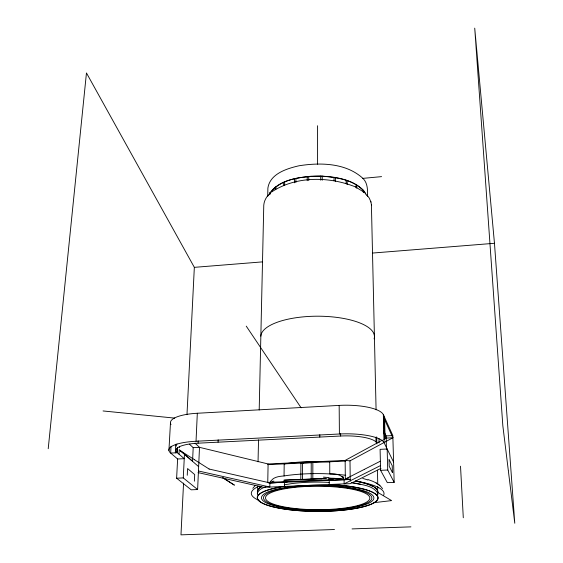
<?xml version="1.0" encoding="UTF-8"?>
<svg xmlns="http://www.w3.org/2000/svg" width="563" height="563" viewBox="0 0 563 563"><rect width="100%" height="100%" fill="white"/><g stroke="black" fill="none" stroke-linecap="round" stroke-linejoin="round"><path stroke-width="0.84" d="M307.208 180.681L307.229 176.599M308.742 180.533L308.756 176.458M302.528 463.039L302.437 479.479L284.547 480.253M294.519 182.82L294.562 178.76M295.892 182.511L295.927 178.443M270.402 482.716C271.802 477.1 279.149 476.291 284.048 475.953L284.195 463.884L294.667 462.505A59.924 14.575 0.1 0 1 317.771 461.435L329.721 461.794L329.777 473.94C334.443 473.8 340.094 474.018 343.233 477.973L343.648 479.57M284.399 486.404L284.449 482.266L269.888 482.892L209.07 469.028M283.59 185.642L283.639 182.405M284.653 185.206L284.702 181.969M348.054 479.303L348.082 477.67M275.166 189.647L275.208 187.24M275.849 189.175L275.891 186.761M189.372 444.144L193.193 447.648L199.499 447.339L268.101 463.961L267.756 482.385L333.092 479.57M267.714 196.564L267.889 188.091C269.994 173.728 286.863 168.576 298.967 165.782C320.46 162.341 346.189 162.897 363.051 178.499M269.768 194.481L269.804 192.884M270.085 194.066L270.113 192.469M258.044 461.822L258.53 439.858M259.198 409.977L263.773 205.164C264.075 201.392 265.764 197.894 268.284 195.101M218.078 442.18L218.17 439.83M171.039 446.213L170.659 453.074L177.626 458.993L176.62 478.212L191.216 489.817L197.62 489.543L199.499 447.339L195.023 443.144M177.626 458.993L184.235 458.683L177.38 452.751L170.659 453.074A37.728 9.881 1.6 0 1 196.03 441.251L197.317 413.256L339.165 405.402A38.101 11.147 -0.3 0 1 383.347 414.692L392.826 435.572L394.17 482.357L387.33 482.646L380.588 470.33L380.095 449.337L387.161 449L387.717 470.014L394.17 482.357M194.39 481.189L194.692 474.581L187.57 468.55L187.24 475.278M177.078 452.406L177.317 447.845L177.38 452.751L176.444 451.709A30.648 8.023 1.6 0 1 198.077 443.187L198.183 440.843M192.539 461.646L193.193 447.648M197.62 489.543L183.271 477.917L184.46 454.193L180.639 450.935L198.64 466.65M183.559 483.103L180.976 534.85L334.492 529.516M186.979 414.692L194.341 267.348L86.456 72.951L48.214 448.725M179.02 454.165L179.259 449.626L180.73 450.921M175.311 452.849L175.769 444.27M168.921 450.499L170.455 423.2M270.62 481.794L270.697 481.126M377.435 495.299L377.541 493.089M269.213 194.538C279.938 177.809 303.429 176.472 321.536 176.099C337.061 177.57 356.576 179.604 365.718 193.946M268.544 195.403C276.56 180.547 295.969 177.824 311.198 176.226C329.102 175.656 349.419 177.352 363.241 190.012L363.283 192.412M377.541 495.588L377.977 493.807C373.29 484.644 360.214 484.87 351.361 482.554M252.808 488.29L255.433 485.236M271.626 191.969C295.835 175.938 328.771 176.325 355.105 186.768M382.368 440.167L345.147 460.407L268.101 463.961M383.889 439.337L386.169 438.098L392.89 437.768L383.41 417M328.665 479.76L329.235 480.345L350.228 479.493L345.337 479.071L345.147 460.407L350.003 460.858L392.89 437.768M364.479 469.296L344.092 479.704L344.127 483.877L263.906 487.319L198.07 472.61M364.747 469.162L380.285 461.224M380.595 465.538L344.127 483.877L350.285 483.673L380.989 468.381M265.63 486.819C262.513 488.03 258.199 489.704 257.333 493.47L257.565 494.595M272.253 481.449L273.949 481.098M284.216 484.82L291.683 483.617A52.092 11.9 0.1 0 1 324.57 482.217L329.439 482.442M284.048 475.953L287.482 475.425A60.192 14.061 0.1 0 1 325.703 473.743L333.479 474.123A60.192 14.061 0.1 0 1 345.745 475.285M282.457 482.568L284.449 482.266M284.955 486.383L280.796 486.939A60.417 13.603 0.1 0 0 278.805 508.136A60.417 13.603 0.1 0 0 371.179 504.237A60.417 13.603 0.1 0 0 333.542 484.715L329.256 484.511L329.235 480.345L329.855 480.408M373.466 502.745L391.595 500.598L377.47 492.231M362.544 178.401L381.566 176.634M194.341 267.348L262.59 261.872M372.84 253.033L494.469 243.286L514.786 523.252L508.389 471.076M303.267 462.983L300.902 463.117L300.804 479.345L283.998 480.07L284.012 482.385L287.517 481.865M298.467 479.521L317.764 478.761A56.265 12.956 0.1 0 1 321.874 478.803M300.1 479.655L313.654 479.071M196.03 441.251L339.405 433.996A38.509 10.38 -0.3 0 1 384.057 442.666L393.586 462.103M198.077 443.187L340.643 436.022A31.282 8.431 -0.3 0 1 376.021 441.934L376.584 442.666M383.558 430.533L386.112 435.91L391.989 435.614M339.918 479.275L350.228 479.444L269.888 482.892L269.818 487.023L198.443 470.985M303.211 462.934L312.852 462.568L312.831 478.824L325.555 478.269M267.812 464.637L345.773 461.055M176.62 478.212L183.271 477.917M380.588 470.33L387.717 470.014M328.102 478.163L333.507 478.269A60.276 13.885 0.1 0 1 343.423 479.134M326.66 478.43L311.191 479.099L311.226 462.645L310.452 462.652M280.768 482.463L268.6 482.977M352.051 528.91L410.934 526.862M328.693 484.532L333.486 484.764A60.213 13.561 0.1 0 1 370.996 504.223A60.213 13.561 0.1 0 1 278.931 508.108A60.213 13.561 0.1 0 1 280.923 486.981M331.262 480.429L329.805 480.352L329.798 478.086M328.503 477.558L323.394 477.114M341.931 476.523L343.127 476.622L343.43 478.656M103.05 410.955L174.72 418.112M351.319 482.491L360.552 484.222M368.061 479.606C373.522 481.337 379.209 483.772 382.558 488.656M355.38 186.895L363.74 191.99M181.033 451.188L194.552 459.718M222.828 477.783L234.419 485.151L222.878 477.79M194.488 459.732L209.169 469.049M376.133 482.92L377.337 483.758M378.723 484.708L379.969 485.58M184.46 454.193L191.582 460.421M376.478 437.965L375.915 437.226L376.021 441.934M257.608 493.828L257.537 493.47M367.062 195.122L369.3 198.148L370.947 202.033M363.255 178.703C367.85 183.454 367.639 190.442 367.526 196.586M246.249 326.139L301.121 407.823M333.303 480.169L333.444 480.549M383.614 432.75L386.169 438.098M366.731 195.431L363.487 190.245L363.529 192.652M371.411 204.791L376.084 409.801M370.876 201.631L371.481 205.199M508.34 470.668L502.836 425.734L474.722 28.15L494.469 243.286M179.484 446.311L179.576 447.536M460.52 466.206L463.293 517.763M386.112 435.91L386.457 449.323M384.557 417.359L385.036 435.818M383.846 415.797L384.438 438.999M383.347 414.692L384.057 442.666M378.969 438.64L379.068 442.912M376.696 436.916L376.851 443.911M377.442 470.147L377.759 484.145M356.703 184.917L356.759 188.148M356.076 184.58L356.126 187.81M347.111 180.582L347.16 184.643M350.003 460.858L350.249 481.168M346.083 180.259L346.125 183.51M340.622 433.63L340.643 436.022M339.165 405.402L339.405 433.996M335.337 177.584L335.372 181.659M333.993 177.366L334.021 180.624M329.249 480.373L329.235 478.318L333.451 478.522A60.079 13.829 0.1 0 1 344.127 479.479M322.233 176.17L322.24 180.244M320.706 176.12L320.713 180.202M319.798 434.685L319.798 437.071M317.588 125.732L317.588 164.22M257.58 491.478A60.079 13.829 0.1 0 1 261.521 486.777M355.387 481.154A60.079 13.829 0.1 0 1 369.771 485.067M370.524 485.383A60.079 13.829 0.1 0 1 373.178 486.671M374.536 487.502A60.079 13.829 0.1 0 1 376.774 489.5M377.175 490.077A60.079 13.829 0.1 0 1 377.576 492.977M257.516 492.442A60.276 13.885 0.1 0 1 261.338 486.552M356.379 481.076A60.276 13.885 0.1 0 1 377.766 492.78M257.826 489.071A60.192 14.061 0.1 0 1 257.763 486.129M362.741 478.444A60.192 14.061 0.1 0 1 367.829 480M377.569 486.46A60.192 14.061 0.1 0 1 377.442 489.402M260.845 336.167A56.8 20.374 0 0 1 321.346 316.244A56.8 20.374 0 0 1 374.078 338.884M258.994 500.43A66.35 15.18 0.1 0 1 259.269 486.136M355.401 481.076A66.35 15.18 0.1 0 1 383.537 495.44M170.997 424.593A37.334 10.613 1.7 0 1 197.317 413.256M176.261 446.065A30.592 8.128 1.6 0 1 176.986 443.961M392.411 472.519L389.195 466.22L389.005 459.281L392.221 465.707L392.411 472.519M285.561 507.692A54.182 12.196 0.1 0 0 371.496 499.402A54.182 12.196 0.1 0 0 295.878 486.721A54.182 12.196 0.1 0 0 285.561 507.692M286.82 507.383A52.169 11.746 0.1 0 0 369.504 499.367A52.169 11.746 0.1 0 0 296.602 487.185A52.169 11.746 0.1 0 0 286.82 507.383M284.294 508.002A56.194 12.653 0.1 0 0 373.487 499.437A56.194 12.653 0.1 0 0 295.16 486.249A56.194 12.653 0.1 0 0 284.294 508.002"/></g></svg>
